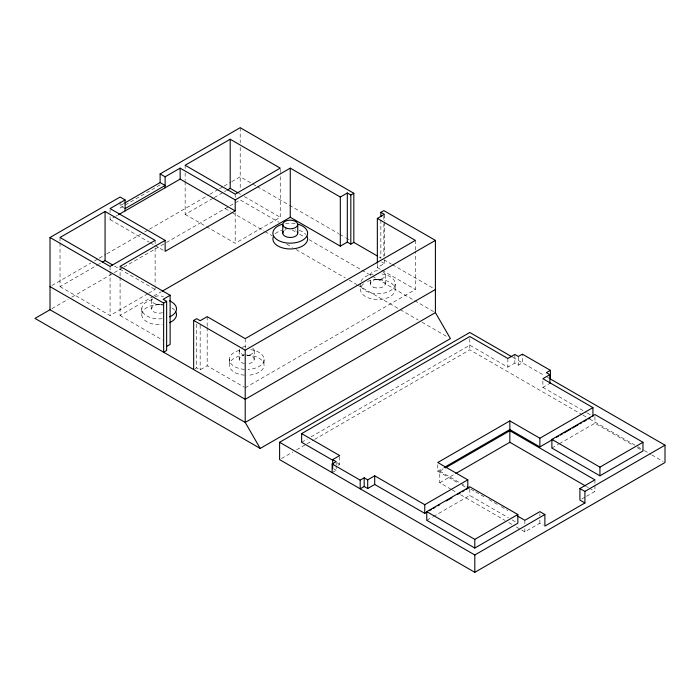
<?xml version="1.0" encoding="UTF-8"?>
<svg xmlns="http://www.w3.org/2000/svg" width="700" height="700" viewBox="0 0 700 700"><rect width="100%" height="100%" fill="white"/><g stroke="black" fill="none" stroke-linecap="round" stroke-linejoin="round"><path stroke-width="0.53" stroke-dasharray="3.5 2.62" d="M123.812 203.551L120.085 205.704L125.09 208.591M160.125 184.896L120.085 208.014L120.085 199.202M110.075 216.58L110.075 219.572L114.765 216.86M115.71 216.317L117.582 215.241M51.905 285.521L90.703 263.121M94.491 260.934L98.271 258.755M99.216 258.204L105.84 254.38M106.794 253.838L140.857 234.168M144.638 231.98L148.426 229.801M149.371 229.25L208.985 194.836M209.93 194.285L218.444 189.367M219.389 188.825L223.178 186.638M224.123 186.095L230.746 182.271M231.691 181.72L240.205 176.803L256.305 186.095M60.025 242.944L60.025 286.615L97.562 264.941M98.499 264.399L100.38 263.314M185.15 181.624L185.15 214.375L213.308 198.117M214.244 197.575L223.633 192.159M224.569 191.616L226.441 190.531M51.905 308.639L68.119 299.276M71.776 297.168L113.409 273.131M114.362 272.58L122.999 267.592M123.821 267.12L165.576 243.014M166.399 242.532L240.205 199.92L278.871 222.241M60.025 286.615L110.075 315.507L147.612 293.834M148.549 293.291L155.12 289.502L155.12 286.23M185.15 214.375L235.2 243.267L280.245 217.263L280.245 173.591M120.085 277.305L120.085 315.507L152.933 296.546M153.869 296.004L161.376 291.672M195.16 368.681L196.665 367.815L200.165 369.836L207.174 365.785L244.282 387.214M377.344 264.267L377.344 267.54L384.352 263.498L384.352 260.216M245.21 387.748L415.389 289.502L415.389 251.291M301.63 442.286L307.3 439.014M311.08 436.826L469.805 345.196L507.841 367.15L514.85 363.108L518.35 365.129L522.358 362.819L522.358 354.148M281.505 458.526L292.854 451.972M296.642 449.785L306.101 444.325M307.046 443.783L313.67 439.959M314.615 439.408L469.805 349.816L582.015 414.601M337.916 465.255L339.666 464.249L339.666 455.577M332.159 472.623L336.166 470.312L336.166 465.981M542.876 380.879L542.876 387.38L549.885 383.338M437.771 464.677L437.771 471.179L443.389 467.941M451.115 489.291L439.775 482.738L439.775 471.179L444.509 468.449M439.775 482.738L454.921 473.996M426.755 520.301L432.373 517.064M433.309 516.521L469.805 495.451L508.427 517.755M551.889 448.061L558.434 444.281M559.37 443.739L594.93 423.211L633.553 445.515M516.346 526.951L524.86 531.86L539.875 523.197L543.209 525.122M581.788 498.995L585.541 496.825M586.486 496.282L594.93 491.409L594.93 485.1M257.25 186.646L288.496 204.68M289.441 205.231L338.678 233.651M339.623 234.203L345.301 237.484M346.246 238.026L349.09 239.671M379.164 257.031L381.036 258.116M383.854 259.735L391.352 264.066M392.289 264.609L433.536 288.418M381.727 261.975L384.352 263.498M377.344 267.54L381.062 269.684M381.99 270.217L415.389 289.502M238.7 193.27L240.59 194.364M244.361 196.543L280.245 217.263M292.075 229.862L295.846 232.041M299.618 234.22L304.334 236.941M309.05 239.662L360.911 269.614M361.856 270.156L371.28 275.599M372.225 276.141L413.717 300.099M414.662 300.641L434.464 312.078M512.969 357.402L543.847 375.226M547.584 377.379L550.384 378.998M542.876 387.38L586.32 412.457M587.256 413.009L592.926 416.281M225.19 208.591L230.869 211.873M231.814 212.415L263.996 230.991M264.941 231.543L272.51 235.909M286.703 244.108L292.381 247.38M296.17 249.568L345.38 277.979M349.16 280.166L356.738 284.541M357.683 285.084L399.324 309.12M400.269 309.671L418.25 320.049M422.03 322.236L447.58 336.989M582.96 415.144L588.621 418.416M589.558 418.959L636.711 446.18M637.656 446.723L643.309 449.986M644.254 450.537L650.851 454.344M651.796 454.886L663.11 461.423M637.324 447.694L641.095 449.864M586.416 486.5L588.315 487.585M589.26 488.136L594.93 491.409M110.075 219.572L149.266 242.2M150.202 242.743L153.939 244.895M154.866 245.429L163.266 250.285M114.511 266.061L155.12 289.502M439.775 471.179L466.244 486.465M470.969 489.195L474.749 491.374M475.694 491.925L485.153 497.385M488.933 499.564L497.438 504.472M501.226 506.66L507.841 510.484M437.771 471.179L458.412 483.105M462.166 485.266L467.801 488.521M512.199 519.934L515.97 522.104M452.06 489.834L456.785 492.564M460.574 494.751L505.006 520.398M508.786 522.585L512.566 524.773M120.085 315.507L162.584 340.043M336.884 462.639L339.666 464.249M333.541 468.799L336.166 470.312M594.93 416.71L594.93 423.211M594.93 479.85L594.93 484.05M539.875 513.739L539.875 515.839M539.875 520.039L539.875 523.197M524.86 520.301L524.86 524.51M524.86 528.71L524.86 531.86M518.35 356.457L518.35 365.129M514.85 354.436L514.85 363.108M507.841 358.488L507.841 367.15M469.805 338.686L469.805 349.816M469.805 488.95L469.805 495.451M415.389 240.38L415.389 250.206M395.203 283.981L395.203 289.765M385.35 275.039L385.35 283.71M384.352 214.366L384.352 220.92M384.352 222.014L384.352 255.85M383.854 216.072L383.854 219.345M383.854 223.711L383.854 256.463M380.852 219.992L380.852 258.195M370.352 280.49L370.352 283.736M360.5 283.465L360.5 289.24M336.166 462.726L336.166 464.896M280.245 169.225L280.245 172.506M264.066 359.686L264.066 365.47M254.214 350.744L254.214 359.415A7.499 4.331 0 0 1 246.741 363.764M245.21 338.625L245.21 348.451M240.205 127.68L240.205 142.966M240.205 147.332L240.205 189.411M239.216 350.779L239.216 359.45M235.2 194.145L235.2 197.418M235.2 212.704L235.2 243.267M229.364 359.17L229.364 364.954M207.174 316.662L207.174 326.489M207.174 327.582L207.174 365.785M200.165 325.08L200.165 369.836M196.665 324.144L196.665 367.815M185.15 165.244L185.15 168.525M185.15 172.891L185.15 180.53M155.12 240.38L155.12 243.652M155.12 248.019L155.12 285.136M151.629 300.213L151.629 308.875M141.776 308.604L141.776 314.387A17.36 10.019 0 0 0 162.173 324.511M120.085 266.385L120.085 276.211M110.075 209.589L110.075 212.581M110.075 266.385L110.075 270.751M110.075 271.845L110.075 315.507M60.025 237.484L60.025 241.85M367.439 281.479A17.36 10.019 0 0 1 394.922 287.683A17.36 10.019 0 0 1 373.082 299.136A17.36 10.019 0 0 1 365.015 282.756M381.841 273.971A17.36 10.019 0 0 1 395.124 284.681A17.36 10.019 0 0 1 378.543 293.738A17.36 10.019 0 0 1 360.762 285.477M360.955 281.418A17.36 10.019 0 0 1 373.144 274.076M275.371 233.774A17.36 10.019 0 0 1 282.502 229.968M299.189 230.335A17.36 10.019 0 0 1 305.786 234.456M285.556 223.51A17.36 10.019 0 0 1 295.977 223.694M247.161 355.189A17.36 10.019 0 0 1 264.066 364.963A17.36 10.019 0 0 1 248.036 375.2M244.484 375.148A17.36 10.019 0 0 1 229.364 365.453A17.36 10.019 0 0 1 243.67 355.346M250.705 349.676A17.36 10.019 0 0 1 264.023 360.211A17.36 10.019 0 0 1 248.036 369.425M244.484 369.373A17.36 10.019 0 0 1 229.486 360.64A17.36 10.019 0 0 1 240.432 350.088M252.639 348.11A7.499 4.331 0 0 1 253.453 352.66A7.499 4.331 0 0 1 246.741 355.092M244.493 354.9A7.499 4.331 0 0 1 239.82 349.055M242.121 347.34A7.499 4.331 0 0 1 248.194 346.517M246.689 355.101A7.499 4.331 0 0 1 254.214 359.415M244.493 363.562A7.499 4.331 0 0 1 239.225 359.599A7.499 4.331 0 0 1 243.932 355.416M161.91 304.211A7.499 4.331 0 0 1 153.764 303.214A7.499 4.331 0 0 1 152.232 298.489M155.12 296.537A7.499 4.331 0 0 1 163.433 296.651M162.523 312.725A7.499 4.331 0 0 1 151.629 308.779A7.499 4.331 0 0 1 162.776 305.078M141.776 314.361A17.36 10.019 0 0 1 163.117 304.885M171.99 307.912A17.36 10.019 0 0 1 175.306 311.019M162.173 318.727A17.36 10.019 0 0 1 142.415 311.57A17.36 10.019 0 0 1 152.845 299.521M383.294 272.081A7.499 4.331 0 0 1 383.267 278.049A7.499 4.331 0 0 1 372.942 278.329M370.387 275.494A7.499 4.331 0 0 1 380.074 270.918M284.585 230.318A7.499 4.331 0 0 1 286.256 229.495M295.164 229.88A7.499 4.331 0 0 1 295.706 230.178M373.485 287.245A7.499 4.331 0 0 0 385.315 284.139A7.499 4.331 0 0 0 374.745 279.781A7.499 4.331 0 0 0 373.485 287.245"/><path stroke-width="1.05" d="M380.852 216.711L380.852 212.345L383.854 210.612L435.409 240.38L435.409 312.62L450.424 338.625L260.225 448.438L245.21 422.424L50.015 309.733L50.015 237.484L120.085 197.032L125.09 199.92L125.09 210.901M124.74 203.018L160.125 182.586L160.125 173.915L240.205 127.68L353.824 193.279L353.824 242.401L377.283 255.946M105.07 211.479L60.025 237.484L110.075 266.385L155.12 240.38L105.07 211.479L105.07 260.601L112.63 264.967M125.09 199.92L110.075 208.591L165.13 240.38L165.13 251.361L235.2 210.901L235.2 199.92L290.264 168.14L340.314 197.032L347.314 192.99L350.822 195.011L353.824 193.279M160.125 173.915L165.13 176.803L180.145 168.14L235.2 199.92M230.195 139.239L185.15 165.244L235.2 194.145L280.245 168.14L230.195 139.239L230.195 188.361L237.755 192.727M125.09 208.591L165.13 185.474L160.125 182.586M118.519 214.699L180.145 179.112L235.2 210.901M102.252 262.229L105.07 260.601M227.386 189.989L230.195 188.361M165.13 240.38L120.085 266.385L170.135 295.277L170.135 344.409L166.635 346.43M50.137 309.662L35 318.404L260.225 448.438M162.321 291.13L290.264 217.263L340.314 246.155L347.314 242.112L350.822 244.134L353.824 242.401M170.135 295.277L163.126 299.329L166.635 301.35L166.635 350.473L163.634 352.205L163.634 303.082L50.015 237.484M163.634 303.082L166.635 301.35M193.664 369.547L193.664 320.425L196.665 318.684L200.165 320.714L207.174 316.662L245.21 338.625L415.389 240.38L377.344 218.418L377.344 263.174M377.344 218.418L384.352 214.366L380.852 212.345M193.664 320.425L245.21 350.184L435.409 240.38M435.409 289.502L245.21 399.306L50.015 286.615M435.409 312.62L245.21 422.424L245.21 350.184M333.174 460.495L301.63 442.286L301.63 433.615L469.805 336.525L507.841 358.488L514.85 354.436L518.35 356.457L522.358 354.148L550.384 370.335L550.384 378.998L665 445.174L665 462.516L474.81 572.32L279.606 459.62L279.606 442.286L469.805 332.474L512.032 356.86M332.666 468.291L332.666 459.62L339.666 455.577L301.63 433.615M332.159 472.623L332.159 463.96L336.166 461.641L332.666 459.62M332.159 463.96L360.194 480.139L364.192 477.829L367.701 479.85L374.701 475.808L424.76 504.7L467.801 479.85L467.801 488.521L465.929 489.597M550.384 370.335L546.376 372.645L549.885 374.666L549.885 383.338M549.885 374.666L542.876 378.709L592.926 407.61L592.926 416.281M427.56 511.752L424.76 513.371L374.701 484.47L367.701 488.521L364.192 486.5L360.194 488.81L360.194 480.139M592.926 407.61L539.875 438.235L509.845 420.901L437.771 462.516L467.801 479.85M444.325 467.399L509.845 429.572L539.875 446.906L552.904 439.381M445.454 467.898L509.845 430.727L594.93 479.85L579.915 488.521L579.915 500.08L584.92 502.968L584.92 491.409L665 445.174M455.866 473.445L509.845 442.286L585.471 485.949M426.755 511.639L469.805 486.789L517.851 514.526L517.851 523.197L474.81 548.048L426.755 520.301L426.755 511.639L474.81 539.376L517.851 514.526M551.889 439.399L594.93 414.54L642.976 442.286L642.976 450.957L599.935 475.808L551.889 448.061L551.889 439.399L599.935 467.136L642.976 442.286M429.433 510.668L431.305 509.591M433.178 508.506L435.05 507.43M437.859 505.802L439.731 504.726M446.276 500.946L451.894 497.7M457.502 494.463L460.311 492.844M462.184 491.759L464.056 490.683M556.622 437.238L558.486 436.161M560.35 435.085L562.214 434.009M564.069 432.933L570.587 429.179M572.451 428.102L578.034 424.874M579.898 423.797L581.761 422.73M583.616 421.654L586.407 420.035M588.271 418.967L590.135 417.891M279.606 442.286L474.81 554.977L544.88 514.526L544.88 526.085L584.92 502.968M579.915 488.521L584.92 491.409M544.88 514.526L539.875 511.639L524.86 520.301L517.291 515.935M467.189 487.008L469.079 488.101M599.935 467.136L599.935 475.808M539.875 438.235L539.875 446.906M509.845 420.901L509.845 429.572M509.845 430.727L509.845 442.286M474.81 539.376L474.81 548.048M474.81 554.977L474.81 572.32M424.76 504.7L424.76 513.371M374.701 475.808L374.701 484.47M367.701 479.85L367.701 488.521M364.192 477.829L364.192 486.5M350.822 195.011L350.822 244.134M347.314 192.99L347.314 242.112M340.314 197.032L340.314 246.155M297.754 224.473L297.754 233.135M290.264 168.14L290.264 217.263M282.765 224.499L282.765 233.17M180.145 168.14L180.145 179.112M165.13 176.803L165.13 187.784M306.967 236.215A17.36 10.019 0 0 1 290.623 248.955A17.36 10.019 0 0 1 273.368 236.626M297.631 224.079A17.36 10.019 0 0 1 303.957 239.312A17.36 10.019 0 0 1 276.832 239.505A17.36 10.019 0 0 1 282.502 224.184M175.831 311.929A17.36 10.019 0 0 1 169.54 322.665M169.505 300.825A17.36 10.019 0 0 1 169.54 316.881M297.22 231.543A7.499 4.331 0 0 1 290.168 237.484A7.499 4.331 0 0 1 283.369 231.446M285.898 228.007A7.499 4.331 0 0 0 297.719 224.901A7.499 4.331 0 0 0 287.158 220.544A7.499 4.331 0 0 0 285.898 228.007"/></g></svg>
